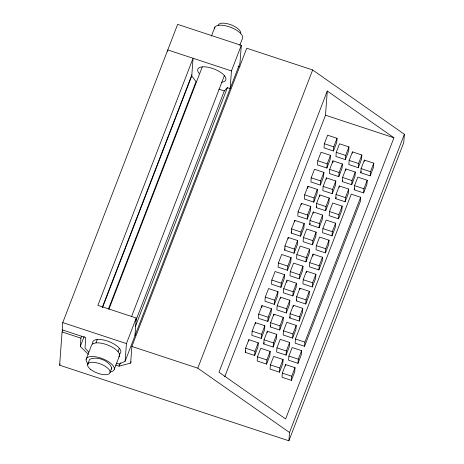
<?xml version="1.0" encoding="UTF-8"?>
<svg xmlns="http://www.w3.org/2000/svg" width="464" height="464" viewBox="0 0 464 464"><rect width="100%" height="100%" fill="white"/><g stroke="black" fill="none" stroke-linecap="round" stroke-linejoin="round"><path stroke-width="0.7" d="M115.733 365.046L119.091 366.154L130.657 363.074L131.875 346.446L246.744 48.227L312.655 69.965L404.37 134.27L403.761 142.587L288.892 440.8L59.63 365.203L62.072 331.946L62.855 329.916M116.557 363.184L119.248 364.072L125.123 361.247L239.992 63.034L241.292 45.368L177.631 24.372L62.756 322.59L62.222 329.863L85.765 337.624L84.999 348.017L88.694 352.17M88.334 354.368L80.289 346.469L80.904 338.152L81.681 336.122M125.123 361.247L126.417 343.58L136.265 318.02L97.881 305.364L193.059 58.267L191.76 75.939L102.561 307.504M134.966 335.687L136.265 318.02M167.684 51.26L167.782 49.938L231.443 70.928L230.144 88.595L227.377 87.684L224.309 90.927L135.627 321.146M245.265 352.367L245.572 348.209L248.855 339.689L258.268 342.797L257.967 346.95L254.684 355.47L245.265 352.367L245.769 351.057M248.75 341.075L248.855 339.689M252.138 331.168L251.83 335.327L261.249 338.43L264.526 329.91L264.834 325.751L255.42 322.648L252.138 331.168L261.551 334.271L261.249 338.43M255.316 324.034L255.42 322.648M254.684 355.47L254.985 351.318L258.268 342.797M258.703 314.128L258.396 318.287L267.809 321.39L271.092 312.869L271.399 308.711L261.98 305.608L258.703 314.128L268.117 317.231L267.809 321.39M257.474 356.828L257.172 360.98L266.585 364.089L269.868 355.569L270.176 351.41L260.756 348.307L257.474 356.828L266.893 359.931L266.585 364.089M261.829 307.684L261.98 305.608M265.263 297.088L264.961 301.246L274.375 304.349L277.658 295.829L277.965 291.67L268.546 288.567L265.263 297.088L274.682 300.191L274.375 304.349M263.738 343.94L264.039 339.787L267.322 331.267L276.741 334.37L276.434 338.529L273.151 347.049L263.738 343.94L264.242 342.629M267.223 332.647L267.322 331.267M271.829 280.047L271.521 284.206L280.94 287.309L284.223 278.789L284.525 274.63L275.111 271.527L271.829 280.047L281.242 283.15L280.94 287.309M270.297 326.9L270.605 322.747L273.888 314.221L283.301 317.33L282.999 321.488L279.717 330.008L270.297 326.9L270.802 325.589M273.783 315.607L273.888 314.221M270.384 364.907L270.077 369.066L279.496 372.169L282.779 363.648L283.081 359.49L273.667 356.387L270.384 364.907L279.798 368.016L279.496 372.169M278.394 263.007L278.087 267.165L287.5 270.268L290.783 261.748L291.09 257.59L281.677 254.487L278.394 263.007L287.808 266.11L287.5 270.268M273.151 347.049L273.458 342.89L276.741 334.37M277.17 305.701L276.863 309.859L286.276 312.968L289.559 304.448L289.867 300.289L280.453 297.18L277.17 305.701L286.584 308.809L286.276 312.968M280.349 298.567L280.453 297.18M276.95 347.867L276.643 352.025L286.056 355.128L289.339 346.608L289.646 342.449L280.233 339.346L276.95 347.867L286.363 350.97L286.056 355.128M284.652 250.125L284.954 245.966L288.237 237.446L297.656 240.549L297.349 244.708L294.066 253.228L284.652 250.125L285.157 248.814M279.717 330.008L280.018 325.85L283.301 317.33M283.73 288.66L283.429 292.819L292.842 295.922L296.125 287.402L296.432 283.249L287.013 280.14L283.73 288.66L293.149 291.769L292.842 295.922M288.138 238.832L288.237 237.446M286.862 282.222L286.967 280.836M283.51 330.826L283.208 334.985L292.622 338.088L295.904 329.568L296.212 325.409L286.793 322.306L283.51 330.826L292.929 333.929L292.622 338.088M291.218 233.085L291.52 228.926L294.802 220.406L304.216 223.509L303.914 227.667L300.631 236.188L291.218 233.085L291.723 231.774M282.321 373.102L282.013 377.261L291.433 380.364L294.71 371.844L295.017 367.685L285.604 364.582L282.321 373.102L291.734 376.205L291.433 380.364M290.296 271.62L289.994 275.778L299.408 278.881L302.69 270.361L302.992 266.208L293.579 263.1L290.296 271.62L299.715 274.729L299.408 278.881M294.704 221.792L294.802 220.406M285.499 365.968L285.604 364.582M294.066 253.228L294.373 249.069L297.656 240.549M289.774 317.944L290.075 313.786L293.358 305.266L302.772 308.369L302.47 312.527L299.187 321.047L289.774 317.944L290.278 316.634M298.085 211.886L297.778 216.038L307.197 219.147L310.48 210.627L310.781 206.468L301.368 203.365L298.085 211.886L307.499 214.989L307.197 219.147M288.881 356.062L288.579 360.221L297.992 363.324L301.275 354.803L301.583 350.645L292.163 347.542L288.881 356.062L298.3 359.165L297.992 363.324M296.861 254.579L296.554 258.738L305.973 261.841L309.256 253.321L309.558 249.162L300.144 246.059L296.861 254.579L306.275 257.688L305.973 261.841M293.254 306.652L293.358 305.266M301.264 204.752L301.368 203.365M300.631 236.188L300.939 232.029L304.216 223.509M296.334 300.904L296.641 296.745L299.924 288.225L309.337 291.328L309.036 295.487L305.753 304.007L296.334 300.904L296.838 299.593M304.651 194.845L304.343 198.998L313.757 202.107L317.04 193.587L317.347 189.428L307.934 186.325L304.651 194.845L314.064 197.948L313.757 202.107M295.446 339.022L295.145 343.18L304.558 346.283L360.354 201.434L360.656 197.275L351.242 194.172L295.446 339.022L304.865 342.125L304.558 346.283M303.427 237.539L303.12 241.698L312.533 244.801L315.816 236.28L316.123 232.122L306.71 229.019L303.427 237.539L312.84 240.642L312.533 244.801M299.819 289.611L299.924 288.225M288.892 440.8L289.501 432.483L404.37 134.27M307.777 188.401L307.934 186.325M299.187 321.047L299.495 316.889L302.772 308.369M303.207 279.705L302.899 283.864L312.313 286.967L315.595 278.446L315.903 274.288L306.489 271.185L303.207 279.705L312.62 282.808L312.313 286.967M311.211 177.799L310.909 181.958L320.322 185.066L323.605 176.546L323.913 172.388L314.493 169.279L311.211 177.799L320.63 180.908L320.322 185.066M309.685 224.657L309.987 220.499L313.27 211.978L322.689 215.081L322.381 219.24L319.099 227.76L309.685 224.657L310.19 223.346M306.385 272.571L306.489 271.185M305.753 304.007L306.054 299.848L309.337 291.328M313.171 213.365L313.27 211.978M309.766 262.665L309.465 266.823L318.878 269.926L322.161 261.406L322.468 257.247L313.049 254.144L309.766 262.665L319.186 265.768L318.878 269.926M317.776 160.759L317.475 164.917L326.888 168.026L330.171 159.5L330.472 155.347L321.059 152.238L317.776 160.759L327.195 163.867L326.888 168.026M316.245 207.617L316.552 203.458L319.835 194.938L329.249 198.041L328.947 202.2L325.664 210.72L316.245 207.617L316.755 206.306M312.898 256.221L313.049 254.144M224.75 376.78L325.502 115.205L327.277 91.037L393.93 137.767L285.621 418.946L218.973 372.209L327.277 91.037M319.731 196.324L319.835 194.938M316.332 245.624L316.025 249.777L325.444 252.886L328.727 244.366L329.028 240.207L319.615 237.104L316.332 245.624L325.751 248.727L325.444 252.886M324.342 143.718L324.034 147.877L333.454 150.98L336.736 142.46L337.038 138.307L327.625 135.198L324.342 143.718L333.755 146.827L333.454 150.98M319.099 227.76L319.406 223.602L322.689 215.081M323.118 186.418L322.811 190.576L332.23 193.679L335.513 185.159L335.814 181.001L326.401 177.898L323.118 186.418L332.531 189.521L332.23 193.679M326.296 179.284L326.401 177.898M322.898 228.584L322.59 232.737L332.009 235.845L335.292 227.325L335.594 223.167L326.18 220.064L322.898 228.584L332.311 231.687L332.009 235.845M325.664 210.72L325.972 206.561L329.249 198.041M329.684 169.377L329.376 173.536L338.79 176.639L342.072 168.119L342.38 163.96L332.961 160.857L329.684 169.377L339.097 172.48L338.79 176.639M332.81 162.934L332.961 160.857M329.463 211.538L329.156 215.696L338.569 218.805L341.852 210.285L342.159 206.126L332.74 203.017L329.463 211.538L338.877 214.646L338.569 218.805M336.243 152.337L335.942 156.496L345.355 159.599L348.638 151.078L348.945 146.92L339.526 143.817L336.243 152.337L345.663 155.44L345.355 159.599M335.721 198.656L336.023 194.497L339.306 185.977L348.725 189.086L348.418 193.239L345.135 201.765L335.721 198.656L336.226 197.345M339.207 187.363L339.306 185.977M342.281 181.615L342.589 177.457L345.871 168.937L355.285 172.045L354.983 176.198L351.7 184.718L342.281 181.615L342.786 180.305M345.767 170.323L345.871 168.937M345.135 201.765L345.442 197.606L348.725 189.086M349.154 160.416L348.847 164.575L358.266 167.678L361.543 159.158L361.85 155.005L352.437 151.896L349.154 160.416L358.568 163.525L358.266 167.678M352.333 153.282L352.437 151.896M351.7 184.718L352.002 180.566L355.285 172.045M354.218 189.811L354.525 185.652L357.808 177.132L367.221 180.235L366.92 184.394L363.637 192.914L354.218 189.811L354.722 188.5M360.783 172.77L361.091 168.612L364.368 160.092L373.787 163.195L373.479 167.353L370.197 175.873L360.783 172.77L361.288 171.46M364.269 161.478L364.368 160.092M363.637 192.914L363.938 188.755L367.221 180.235M370.197 175.873L370.504 171.715L373.787 163.195M59.63 365.203L60.146 363.851M80.289 346.469L84.199 336.325M102.376 307.139L191.835 74.901M86.13 359.339L91.379 345.709A14.964 6.026 21.1 0 1 108.379 345.303A14.964 6.026 21.1 0 1 118.801 356.955M211.41 36.169L214.907 27.08M108.425 309.128L196.057 81.618L191.76 75.939M87.534 364.774L89.651 359.345C97.04 355.952 108.715 360.389 111.772 367.964L110.13 372.221M95.99 342.821L97.289 339.439M109.011 309.007L202.269 66.909M118.065 351.625L119.364 348.244M131.608 316.46L224.344 75.713M114.306 369.193L119.561 355.563M239.789 45.362L242.289 38.872A14.964 6.026 21.1 0 0 230.283 27.167A14.964 6.026 21.1 0 0 214.472 28.6M231.443 70.928L241.292 45.368M119.091 366.154L120.396 362.773M135.32 326.673L227.377 87.684M130.657 363.074L131.173 361.723M289.501 432.483L197.786 368.178L312.655 69.965M261.551 334.271L264.834 325.751M268.117 317.231L271.399 308.711M274.682 300.191L277.965 291.67M281.242 283.15L284.525 274.63M287.808 266.11L291.09 257.59M307.499 214.989L310.781 206.468M314.064 197.948L317.347 189.428M320.63 180.908L323.913 172.388M327.195 163.867L330.472 155.347M333.755 146.827L337.038 138.307M266.893 359.931L270.176 351.41M286.584 308.809L289.867 300.289M293.149 291.769L296.432 283.249M299.715 274.729L302.992 266.208M306.275 257.688L309.558 249.162M312.84 240.642L316.123 232.122M332.531 189.521L335.814 181.001M339.097 172.48L342.38 163.96M345.663 155.44L348.945 146.92M279.798 368.016L283.081 359.49M286.363 350.97L289.646 342.449M292.929 333.929L296.212 325.409M312.62 282.808L315.903 274.288M319.186 265.768L322.468 257.247M325.751 248.727L329.028 240.207M332.311 231.687L335.594 223.167M338.877 214.646L342.159 206.126M358.568 163.525L361.85 155.005M291.734 376.205L295.017 367.685M298.3 359.165L301.583 350.645M304.865 342.125L360.656 197.275M111.29 369.124L111.772 367.964M238.044 66.851L240.085 66.306M325.502 115.205L393.93 137.767M218.927 89.158L224.309 90.927M361.091 168.612L370.504 171.715M342.589 177.457L352.002 180.566M354.525 185.652L363.938 188.755M336.023 194.497L345.442 197.606M316.552 203.458L325.972 206.561M309.987 220.499L319.406 223.602M291.52 228.926L300.939 232.029M284.954 245.966L294.373 249.069M296.641 296.745L306.054 299.848M290.075 313.786L299.495 316.889M270.605 322.747L280.018 325.85M264.039 339.787L273.458 342.89M245.572 348.209L254.985 351.318M62.756 322.59L126.417 343.58M131.875 346.446L197.786 368.178M62.072 331.946L80.904 338.152M199.068 73.318A14.964 6.026 21.1 0 1 204.346 66.804A14.964 6.026 21.1 0 1 222.929 74.136A14.964 6.026 21.1 0 1 221.688 82.25M92.893 344.027A14.964 6.026 21.1 0 1 109.086 341.655A14.964 6.026 21.1 0 1 119.091 354.241M88.38 364.025A14.964 6.026 21.1 0 1 91.739 356.491A14.964 6.026 21.1 0 1 110.948 363.492A14.964 6.026 21.1 0 1 110.096 371.948M218.155 25.659A11.971 4.826 21.1 0 1 229.825 24.395A11.971 4.826 21.1 0 1 240.752 33.106M90.584 369.39A11.971 4.826 21.1 0 0 109.649 373.387A11.971 4.826 21.1 0 0 96.263 362.715A11.971 4.826 21.1 0 0 90.584 369.39"/></g></svg>
